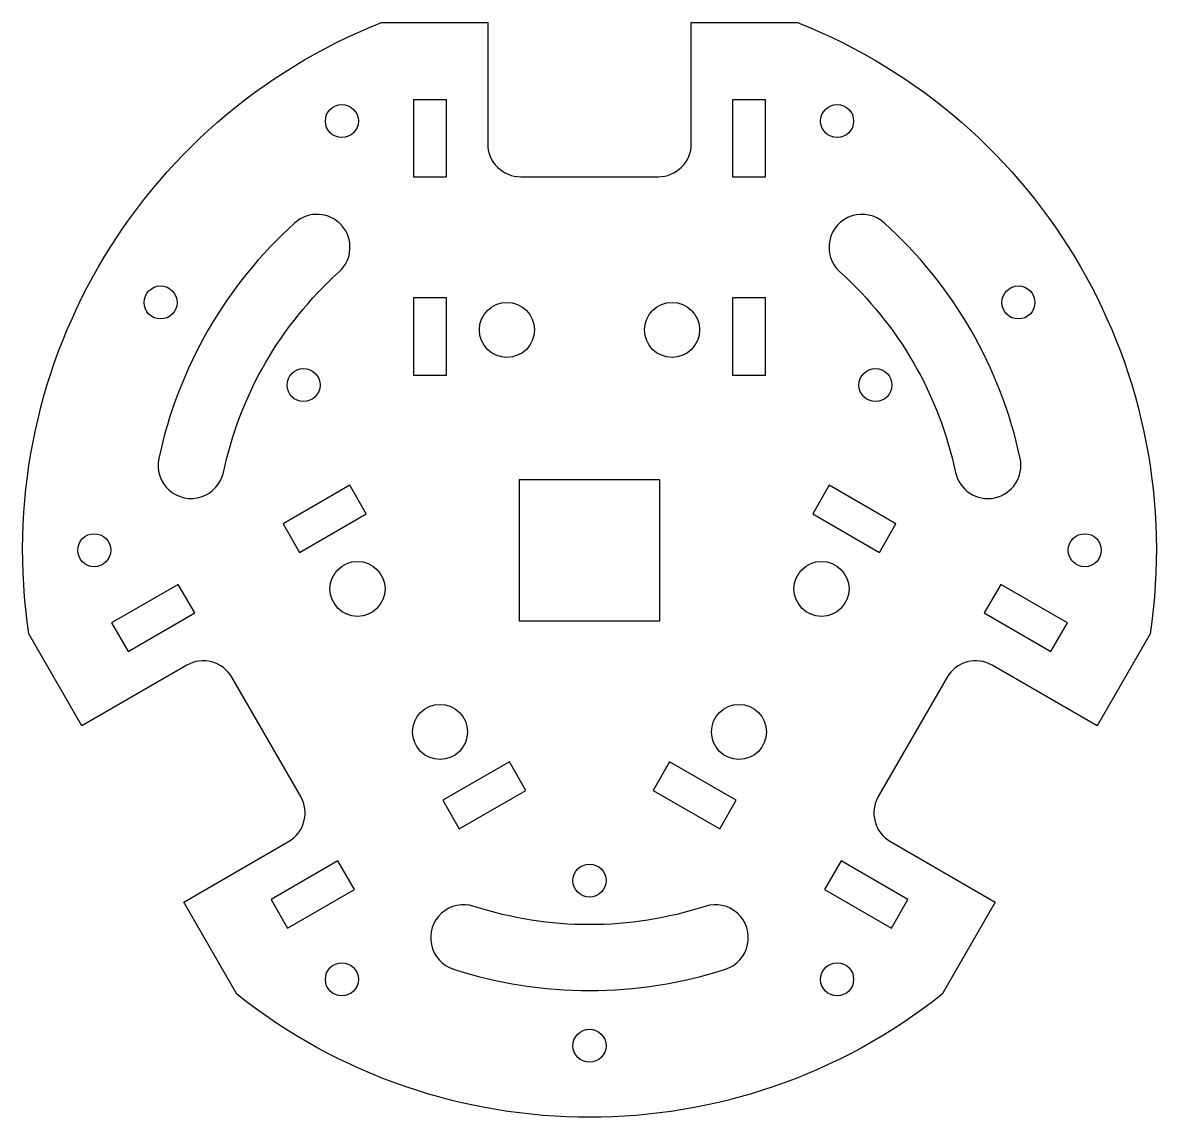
# Model space of a CAD drawing. Header units: millimetres. Extents: x -51 to 52, y -52 to 48.
import ezdxf

# ---------------------------------------------------------------- set-up
doc = ezdxf.new("R2010")
doc.units = ezdxf.units.MM

msp = doc.modelspace()

# ---------------------------------------------------------------- linework, layer by layer
for points in [[(46.11, -15.94), (36.59, -10.44, 0.414214), (32.49, -11.54), (26.24, -22.37, 0.414214), (27.34, -26.46), (36.86, -31.96), (32.04, -40.32, -0.348933), (-32.04, -40.32), (-36.86, -31.96), (-27.34, -26.46, 0.414214), (-26.24, -22.37), (-32.49, -11.54, 0.414214), (-36.59, -10.44), (-46.11, -15.94), (-50.94, -7.59, -0.348933), (-18.9, 47.91), (-9.25, 47.91), (-9.25, 36.91, 0.414214), (-6.25, 33.91), (6.25, 33.91, 0.414214), (9.25, 36.91), (9.25, 47.91), (18.9, 47.91, -0.348933), (50.94, -7.59)], [(-22.75, 25.27, 1), (-26.77, 29.73, 0.158384), (-39.13, 8.32, 1), (-33.26, 7.07, -0.158384)], [(33.26, 7.07, 1), (39.13, 8.32, 0.158384), (26.77, 29.73, 1), (22.75, 25.27, -0.158384)], [(-10.51, -32.34, 1), (-12.36, -38.04, 0.158384), (12.36, -38.04, 1), (10.51, -32.34, -0.158384)]]:
    msp.add_lwpolyline(points, format="xyb", close=True)
for points in [[(-16, 40.91), (-16, 33.91), (-13, 33.91), (-13, 40.91)], [(16, 33.91), (16, 40.91), (13, 40.91), (13, 33.91)], [(-16, 22.91), (-16, 15.91), (-13, 15.91), (-13, 22.91)], [(16, 15.91), (16, 22.91), (13, 22.91), (13, 15.91)], [(6.4, -6.4), (6.4, 6.4), (-6.4, 6.4), (-6.4, -6.4)], [(-21.78, 5.9), (-27.84, 2.4), (-26.34, -0.2), (-20.28, 3.3)], [(27.84, 2.4), (21.78, 5.9), (20.28, 3.3), (26.34, -0.2)], [(-37.36, -3.1), (-43.43, -6.6), (-41.93, -9.2), (-35.86, -5.7)], [(43.43, -6.6), (37.36, -3.1), (35.86, -5.7), (41.93, -9.2)], [(-11.84, -25.31), (-5.78, -21.81), (-7.28, -19.21), (-13.34, -22.71)], [(5.78, -21.81), (11.84, -25.31), (13.34, -22.71), (7.28, -19.21)], [(-27.43, -34.31), (-21.36, -30.81), (-22.86, -28.21), (-28.93, -31.71)], [(21.36, -30.81), (27.43, -34.31), (28.93, -31.71), (22.86, -28.21)]]:
    msp.add_lwpolyline(points, close=True)
for centre, radius in [((-22.5, 38.97), 1.5), ((22.5, 38.97), 1.5), ((-38.97, 22.5), 1.5), ((38.97, 22.5), 1.5), ((-7.5, 20.01), 2.5), ((7.5, 20.01), 2.5), ((-25.98, 15), 1.5), ((25.98, 15), 1.5), ((-45, 0), 1.5), ((45, 0), 1.5), ((-21.08, -3.51), 2.5), ((21.08, -3.51), 2.5), ((-13.58, -16.5), 2.5), ((13.58, -16.5), 2.5), ((0, -30), 1.5), ((-22.5, -38.97), 1.5), ((22.5, -38.97), 1.5), ((0, -45), 1.5)]:
    msp.add_circle(centre, radius)

doc.saveas('drawing.dxf')
